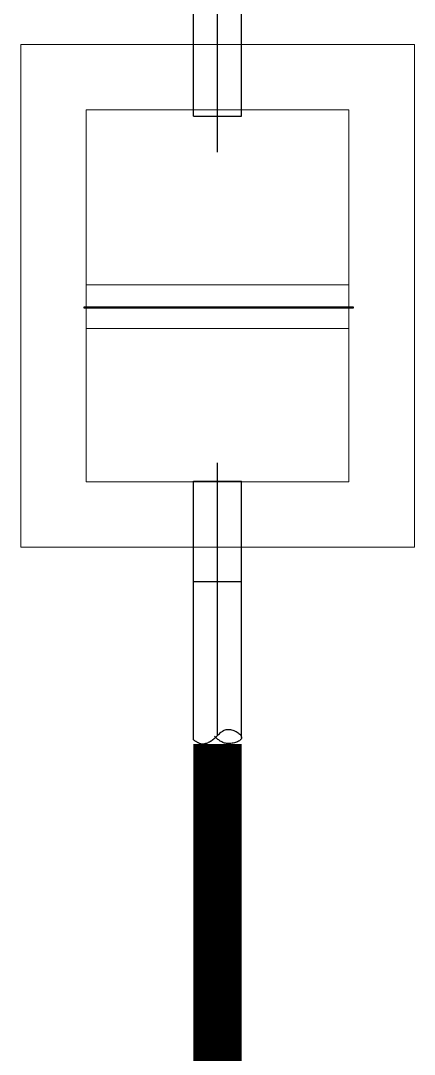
# Model space of a CAD drawing. Header units: millimetres. Extents: x 553474 to 556484, y 6145926 to 6146600.
# Drawn here: x 554118.543 to 554119.443, y 6146173.176 to 6146175.539 of the extents above; entities that cross this region are included whole.
import ezdxf

# ---------------------------------------------------------------- set-up
doc = ezdxf.new("R2010")
doc.units = ezdxf.units.MM
for name, pattern in [('ACAD_ISO10W100', [18, 12, -3, 0, -3]), ('DASHED', [5.5, 4, -1.5]), ('DASHED2', [9.525, 6.35, -3.175])]:
    doc.linetypes.add(name, pattern=pattern)
doc.layers.add('Civil', color=6, linetype='Continuous', lineweight=5)
for name, color, linetype in [('COTA', 1, 'Continuous'), ('FAISAN', 7, 'Continuous'), ('INST PLUVIAL', 52, 'Continuous'), ('PVC', 4, 'Continuous')]:
    doc.layers.add(name, color=color, linetype=linetype)

msp = doc.modelspace()

# ---------------------------------------------------------------- linework, layer by layer
at = {"layer": 'Civil', "lineweight": 5}
for p, q in [((554119.4426, 6146175.485), (554118.5426, 6146175.485)), ((554118.5426, 6146174.335), (554118.5426, 6146175.485)), ((554119.4426, 6146175.485), (554119.4426, 6146174.335)), ((554119.4426, 6146174.335), (554118.5426, 6146174.335))]:
    msp.add_line(p, q, dxfattribs=at)
at = {"layer": 'Civil', "linetype": 'DASHED', "lineweight": 5, "ltscale": 5}
for p, q in [((554119.2926, 6146175.335), (554118.6926, 6146175.335)), ((554118.6926, 6146174.485), (554118.6926, 6146175.335)), ((554119.2926, 6146174.485), (554119.2926, 6146175.335)), ((554119.2926, 6146174.935), (554118.6926, 6146174.935)), ((554119.2926, 6146174.835), (554118.6926, 6146174.835)), ((554119.2926, 6146174.485), (554118.6926, 6146174.485))]:
    msp.add_line(p, q, dxfattribs=at)
at = {"layer": 'COTA', "color": 7, "linetype": 'ACAD_ISO10W100', "ltscale": 3}
for p, q in [((554118.9926, 6146175.2385), (554118.9926, 6146175.6747)), ((554118.9926, 6146173.9049), (554118.9926, 6146174.528))]:
    msp.add_line(p, q, dxfattribs=at)
at = {"layer": 'FAISAN', "color": 3, "linetype": 'DASHED2', "flags": 128}
msp.add_lwpolyline([(554119.303, 6146174.885), (554119.303, 6146174.8817), (554118.6881, 6146174.8817), (554118.6881, 6146174.885)], close=True, dxfattribs=at)
at = {"layer": 'INST PLUVIAL', "color": 41, "const_width": 0.11, "flags": 128}
msp.add_lwpolyline([(554118.9926, 6146148.6045), (554118.9926, 6146173.885)], dxfattribs=at)
at = {"layer": 'PVC', "linetype": 'DASHED', "ltscale": 2}
for p, q in [((554118.9376, 6146175.321), (554118.9376, 6146175.785)), ((554119.0476, 6146175.321), (554119.0476, 6146175.785)), ((554118.9376, 6146175.321), (554119.0476, 6146175.321)), ((554118.9376, 6146174.4865), (554119.0476, 6146174.4865)), ((554118.9376, 6146173.8949), (554118.9376, 6146174.4865)), ((554119.0476, 6146173.9001), (554119.0476, 6146174.4865))]:
    msp.add_line(p, q, dxfattribs=at)
at = {"layer": 'PVC'}
msp.add_line((554118.9376, 6146174.2571), (554119.0476, 6146174.2571), dxfattribs=at)
at = {"layer": 'PVC', "linetype": 'DASHED', "ltscale": 2}
msp.add_open_spline([(554118.9369, 6146173.8953), (554118.9425, 6146173.892), (554118.9577, 6146173.8801), (554118.9892, 6146173.8973), (554119.0112, 6146173.9294), (554119.0657, 6146173.8978), (554119.0111, 6146173.8794), (554118.9939, 6146173.895), (554118.9858, 6146173.9029)], degree=3, knots=[17.75888, 17.75888, 17.75888, 17.75888, 41.961102, 86.599648, 134.812393, 181.224093, 226.245695, 270.204947, 270.204947, 270.204947, 270.204947], dxfattribs=at)

doc.saveas('drawing.dxf')
